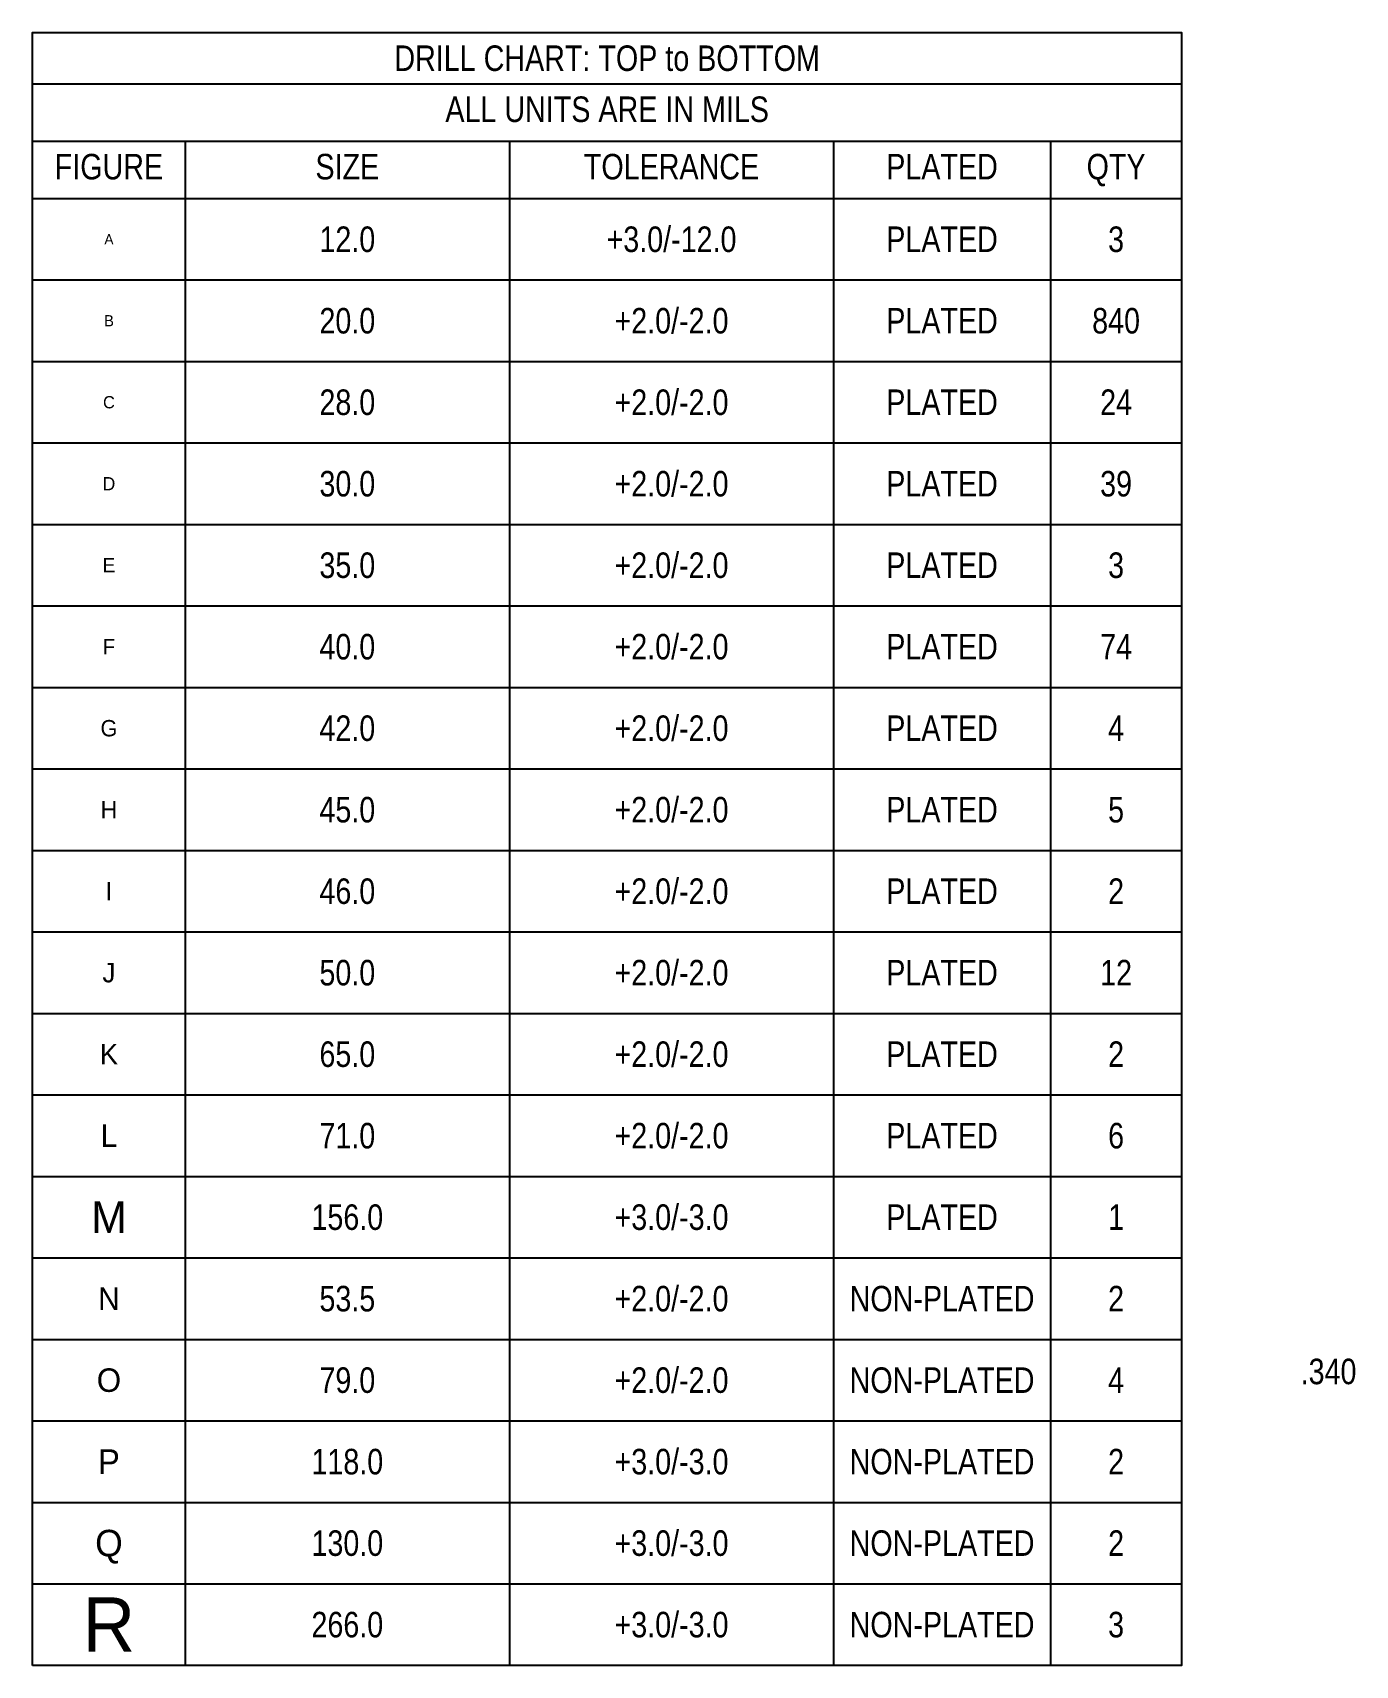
# Model space of a CAD drawing. Extents: x -7.8 to 8.3, y -1.4 to 7.4.
# Drawn here: x -7.83 to -1.36, y -1.1 to 6.89 of the extents above; entities that cross this region are included whole.
import ezdxf
from ezdxf.enums import TextEntityAlignment as Align

# ---------------------------------------------------------------- set-up
doc = ezdxf.new("R2010")
doc.units = 0
doc.layers.add('BG_DIMENSION', color=7, linetype='CONTINUOUS')
doc.layers.add('MA_NCLEGEND-1-4', color=7, linetype='CONTINUOUS')

msp = doc.modelspace()

# ---------------------------------------------------------------- linework, layer by layer
at = {"layer": 'MA_NCLEGEND-1-4'}
msp.add_lwpolyline([(-7.835, -1.099), (-7.835, 6.895), (-2.21, 6.895), (-2.21, -1.099)], close=True, dxfattribs=at)
for points in [[(-7.835, 6.645), (-2.21, 6.645)], [(-7.835, 6.364), (-2.21, 6.364)], [(-7.088, 6.364), (-7.088, -1.099)], [(-5.501, 6.364), (-5.501, -1.099)], [(-3.914, 6.364), (-3.914, -1.099)], [(-2.852, 6.364), (-2.852, -1.099)], [(-7.835, 6.083), (-2.21, 6.083)], [(-7.835, 5.684), (-2.21, 5.684)], [(-7.835, 5.285), (-2.21, 5.285)], [(-7.835, 4.886), (-2.21, 4.886)], [(-7.835, 4.487), (-2.21, 4.487)], [(-7.835, 4.088), (-2.21, 4.088)], [(-7.835, 3.689), (-2.21, 3.689)], [(-7.835, 3.29), (-2.21, 3.29)], [(-7.835, 2.891), (-2.21, 2.891)], [(-7.835, 2.492), (-2.21, 2.492)], [(-7.835, 2.093), (-2.21, 2.093)], [(-7.835, 1.694), (-2.21, 1.694)], [(-7.835, 1.295), (-2.21, 1.295)], [(-7.835, 0.896), (-2.21, 0.896)], [(-7.835, 0.497), (-2.21, 0.497)], [(-7.835, 0.098), (-2.21, 0.098)], [(-7.835, -0.301), (-2.21, -0.301)], [(-7.835, -0.7), (-2.21, -0.7)]]:
    msp.add_lwpolyline(points, dxfattribs=at)

# ---------------------------------------------------------------- texts
at = {"layer": 'BG_DIMENSION', "width": 0.84}
msp.add_text('.340', height=0.125, dxfattribs=at).set_placement((-1.6275, 0.2775))
at = {"layer": 'MA_NCLEGEND-1-4', "width": 0.84}
for s, p in [('DRILL CHART: TOP to BOTTOM', (-5.0225, 6.7075)), ('ALL UNITS ARE IN MILS', (-5.0225, 6.4575)), ('FIGURE', (-7.4615, 6.1765)), ('SIZE', (-6.2945, 6.1765)), ('TOLERANCE', (-4.7075, 6.1765)), ('PLATED', (-3.383, 6.1765)), ('QTY', (-2.531, 6.1765)), ('12.0', (-6.2945, 5.821)), ('+3.0/-12.0', (-4.7075, 5.821)), ('PLATED', (-3.383, 5.821)), ('3', (-2.531, 5.821)), ('20.0', (-6.2945, 5.422)), ('+2.0/-2.0', (-4.7075, 5.422)), ('PLATED', (-3.383, 5.422)), ('840', (-2.531, 5.422)), ('28.0', (-6.2945, 5.023)), ('+2.0/-2.0', (-4.7075, 5.023)), ('PLATED', (-3.383, 5.023)), ('24', (-2.531, 5.023)), ('30.0', (-6.2945, 4.624)), ('+2.0/-2.0', (-4.7075, 4.624)), ('PLATED', (-3.383, 4.624)), ('39', (-2.531, 4.624)), ('35.0', (-6.2945, 4.225)), ('+2.0/-2.0', (-4.7075, 4.225)), ('PLATED', (-3.383, 4.225)), ('3', (-2.531, 4.225)), ('40.0', (-6.2945, 3.826)), ('+2.0/-2.0', (-4.7075, 3.826)), ('PLATED', (-3.383, 3.826)), ('74', (-2.531, 3.826)), ('42.0', (-6.2945, 3.427)), ('+2.0/-2.0', (-4.7075, 3.427)), ('PLATED', (-3.383, 3.427)), ('4', (-2.531, 3.427)), ('45.0', (-6.2945, 3.028)), ('+2.0/-2.0', (-4.7075, 3.028)), ('PLATED', (-3.383, 3.028)), ('5', (-2.531, 3.028)), ('46.0', (-6.2945, 2.629)), ('+2.0/-2.0', (-4.7075, 2.629)), ('PLATED', (-3.383, 2.629)), ('2', (-2.531, 2.629)), ('50.0', (-6.2945, 2.23)), ('+2.0/-2.0', (-4.7075, 2.23)), ('PLATED', (-3.383, 2.23)), ('12', (-2.531, 2.23)), ('65.0', (-6.2945, 1.831)), ('+2.0/-2.0', (-4.7075, 1.831)), ('PLATED', (-3.383, 1.831)), ('2', (-2.531, 1.831)), ('71.0', (-6.2945, 1.432)), ('+2.0/-2.0', (-4.7075, 1.432)), ('PLATED', (-3.383, 1.432)), ('6', (-2.531, 1.432)), ('156.0', (-6.2945, 1.033)), ('+3.0/-3.0', (-4.7075, 1.033)), ('PLATED', (-3.383, 1.033)), ('1', (-2.531, 1.033)), ('53.5', (-6.2945, 0.634)), ('+2.0/-2.0', (-4.7075, 0.634)), ('NON-PLATED', (-3.383, 0.634)), ('2', (-2.531, 0.634)), ('79.0', (-6.2945, 0.235)), ('+2.0/-2.0', (-4.7075, 0.235)), ('NON-PLATED', (-3.383, 0.235)), ('4', (-2.531, 0.235)), ('118.0', (-6.2945, -0.164)), ('+3.0/-3.0', (-4.7075, -0.164)), ('NON-PLATED', (-3.383, -0.164)), ('2', (-2.531, -0.164)), ('130.0', (-6.2945, -0.563)), ('+3.0/-3.0', (-4.7075, -0.563)), ('NON-PLATED', (-3.383, -0.563)), ('2', (-2.531, -0.563)), ('266.0', (-6.2945, -0.962)), ('+3.0/-3.0', (-4.7075, -0.962)), ('NON-PLATED', (-3.383, -0.962)), ('3', (-2.531, -0.962))]:
    msp.add_text(s, height=0.125, dxfattribs=at).set_placement(p, align=Align.CENTER)
at = {"layer": 'MA_NCLEGEND-1-4'}
for s, height, p in [('A', 0.05, (-7.4615, 5.8835)), ('B', 0.055, (-7.4615, 5.4845)), ('C', 0.06, (-7.4615, 5.0855)), ('D', 0.065, (-7.4615, 4.6865)), ('E', 0.07, (-7.4615, 4.2875)), ('F', 0.075, (-7.4615, 3.8885)), ('G', 0.08, (-7.4615, 3.4895)), ('H', 0.085, (-7.4615, 3.0905)), ('I', 0.09, (-7.4615, 2.6915)), ('J', 0.095, (-7.4615, 2.2925)), ('K', 0.1, (-7.4615, 1.8935)), ('L', 0.11, (-7.4615, 1.4945)), ('M', 0.156, (-7.4615, 1.0955)), ('N', 0.11, (-7.4615, 0.6965)), ('O', 0.115, (-7.4615, 0.2975)), ('P', 0.12, (-7.4615, -0.1015)), ('Q', 0.13, (-7.4615, -0.5005)), ('R', 0.266, (-7.4615, -0.8995))]:
    msp.add_text(s, height=height, dxfattribs=at).set_placement(p, align=Align.MIDDLE_CENTER)

doc.saveas('drawing.dxf')
